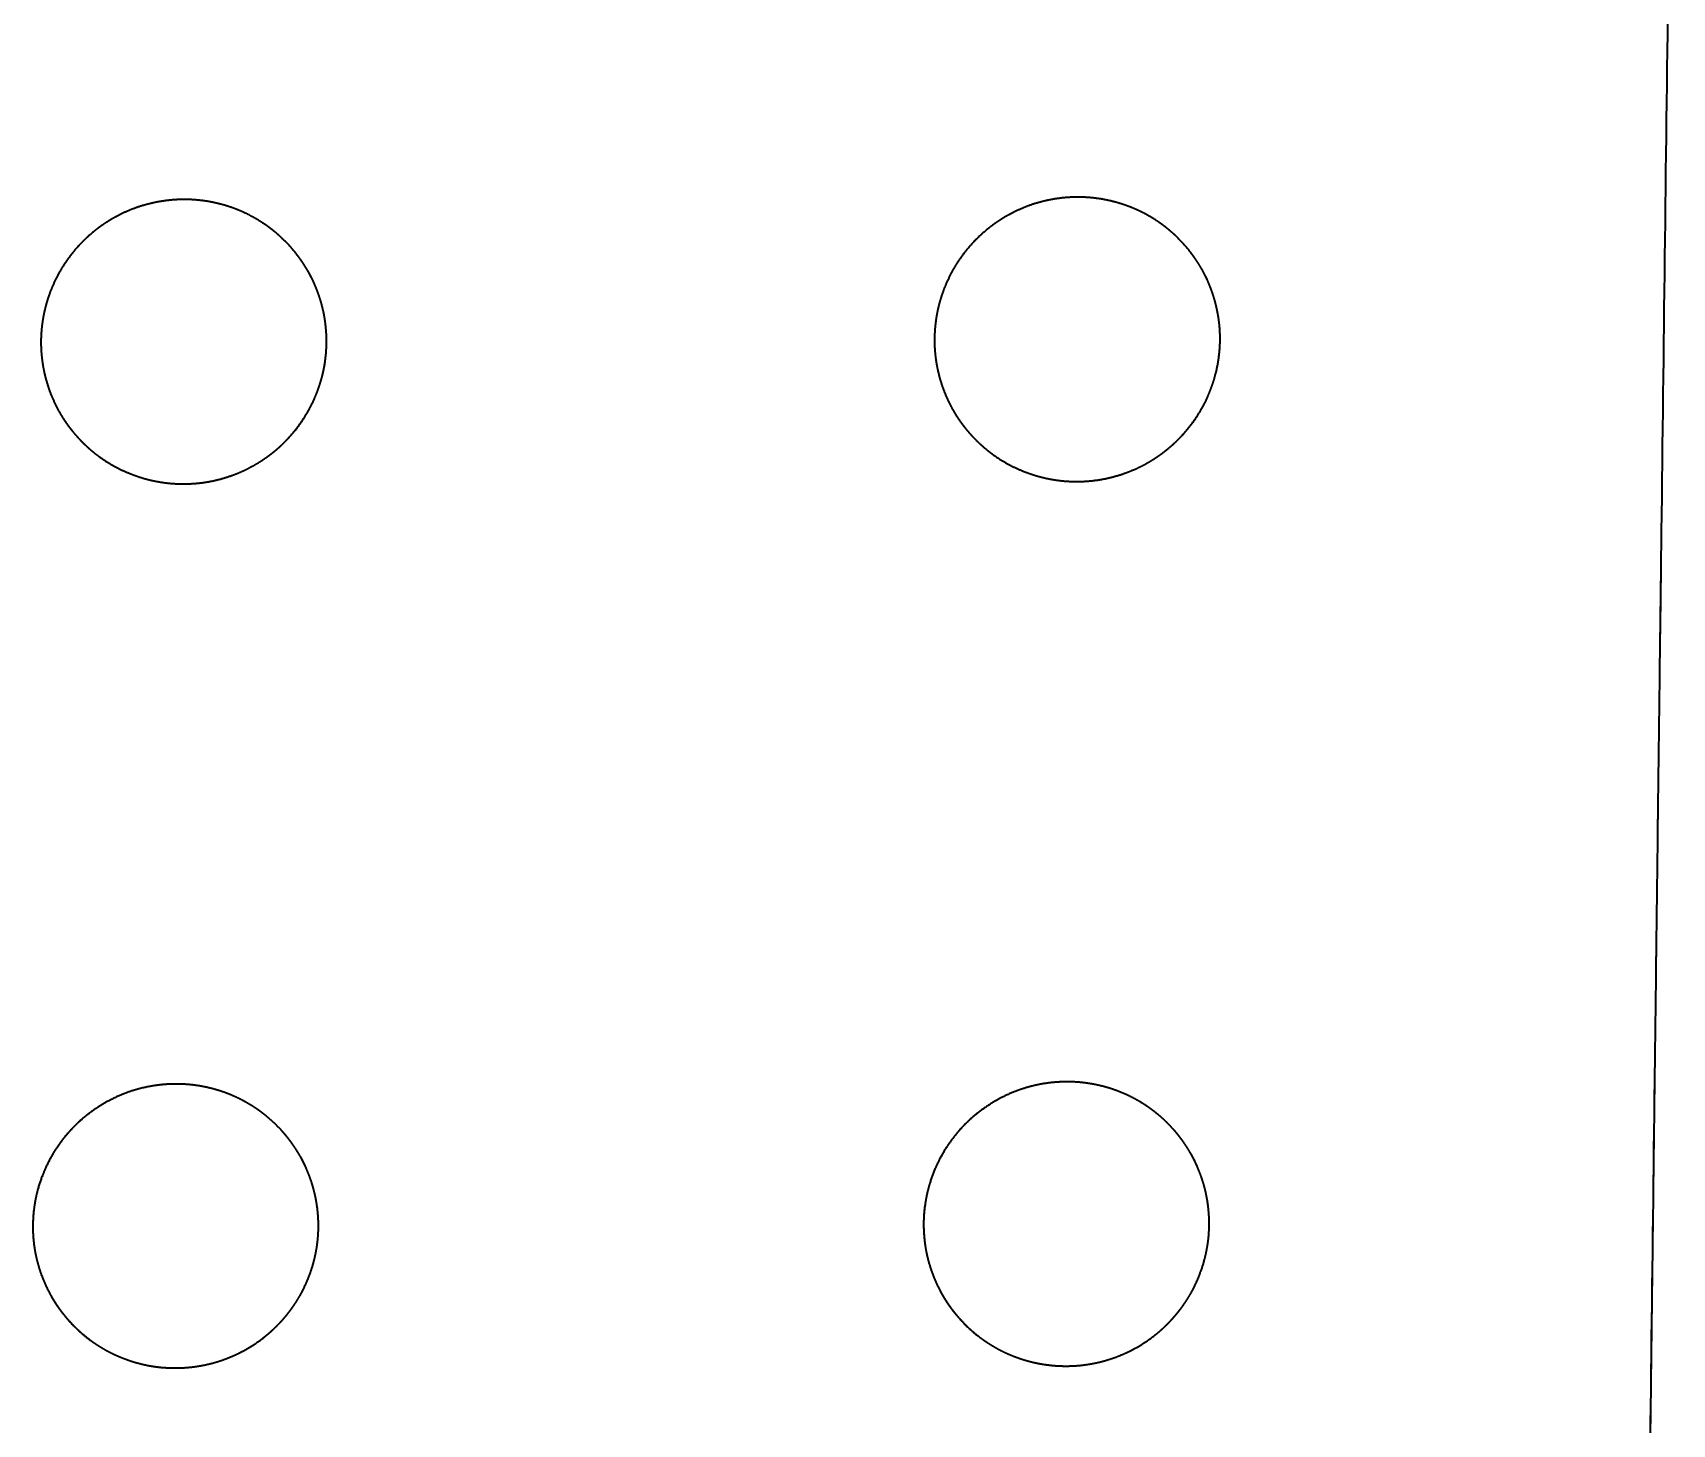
# Model space of a CAD drawing. Header units: millimetres. Extents: x 0 to 2650, y -1173 to 718.
# Drawn here: x 1032.6 to 1245, y -837.8 to -657.6 of the extents above; entities that cross this region are included whole.
import ezdxf

# ---------------------------------------------------------------- set-up
doc = ezdxf.new("R2010")
doc.units = ezdxf.units.MM
doc.layers.add('Blocks', color=7, linetype='Continuous')
doc.layers.add('Blocks$Inner', color=7, linetype='Continuous', lineweight=25, true_color=0x007f00)
doc.layers.add('Blocks$Outline', color=7, linetype='Continuous', lineweight=35, true_color=0xff3f3f)

# ---------------------------------------------------------------- blocks, each defined once
blk = doc.blocks.new('Balcony Lounge Bench Top')
at = {"layer": 'Blocks$Inner'}
blk.add_lwpolyline([(305.26, 519.36), (305.33, 519.36), (305.88, 519.35), (306.99, 519.34), (311.44, 519.29), (346.99, 518.85), (418.1, 517.98), (426.98, 517.87), (435.87, 517.76), (453.65, 517.54), (489.2, 517.11), (560.31, 516.23), (702.52, 514.49), (773.63, 513.62), (809.18, 513.18), (811.4, 513.15), (811.96, 513.15), (812.09, 513.15)], dxfattribs=at)
for points, weights, knots in [([(393.15, 460.79), (392.54, 460.79), (391.93, 460.76), (391.31, 460.7), (391.01, 460.66), (390.71, 460.63), (390.41, 460.58), (390.11, 460.54), (389.81, 460.48), (389.52, 460.42), (388.93, 460.3), (388.34, 460.16), (387.77, 459.98), (387.2, 459.8), (386.63, 459.6), (386.08, 459.37), (385.8, 459.25), (385.52, 459.13), (385.25, 459), (384.98, 458.87), (384.71, 458.73), (384.44, 458.58), (383.37, 458.01), (382.38, 457.33), (381.46, 456.57), (380.99, 456.18), (380.55, 455.78), (380.12, 455.34), (379.91, 455.13), (379.7, 454.91), (379.5, 454.68), (379.3, 454.45), (379.1, 454.22), (378.91, 453.99), (378.15, 453.05), (377.49, 452.05), (376.93, 450.98), (376.65, 450.45), (376.39, 449.89), (376.16, 449.33), (375.94, 448.77), (375.74, 448.2), (375.57, 447.62), (375.23, 446.47), (375, 445.28), (374.89, 444.07)], [1.00000001361, 1.00000001361, 1.00000001361, 1.00000001362, 1.00000001362, 1.00000001362, 1.00000001362, 1.00000001362, 1.00000001362, 1.00000001363, 1.00000001363, 1.00000001364, 1.00000001364, 1.00000001365, 1.00000001366, 1.00000001367, 1.00000001367, 1.00000001367, 1.00000001368, 1.00000001368, 1.00000001369, 1.00000001369, 1.00000001372, 1.00000001374, 1.00000001377, 1.00000001378, 1.00000001379, 1.00000001381, 1.00000001382, 1.00000001382, 1.00000001383, 1.00000001384, 1.00000001385, 1.00000001386, 1.00000001389, 1.00000001392, 1.00000001396, 1.00000001398, 1.000000014, 1.00000001402, 1.00000001404, 1.00000001405, 1.00000001407, 1.00000000938, 1.00000000469, 1], [344.58156, 344.58156, 344.58156, 344.58156, 347.280322, 347.280322, 347.280322, 348.615317, 348.615317, 348.615317, 349.943715, 349.943715, 349.943715, 352.585889, 352.585889, 352.585889, 355.228831, 355.228831, 355.228831, 356.5582, 356.5582, 356.5582, 357.893261, 357.893261, 357.893261, 363.189946, 363.189946, 363.189946, 365.845277, 365.845277, 365.845277, 367.180192, 367.180192, 367.180192, 368.507169, 368.507169, 368.507169, 373.801589, 373.801589, 373.801589, 376.469038, 376.469038, 376.469038, 379.117626, 379.117626, 379.117626, 384.425522, 384.425522, 384.425522, 384.425522]), ([(507.7, 459.38), (507.1, 459.38), (506.5, 459.35), (505.9, 459.29), (505.6, 459.26), (505.29, 459.23), (504.99, 459.18), (504.69, 459.14), (504.4, 459.08), (504.1, 459.02), (503.51, 458.91), (502.93, 458.76), (502.35, 458.58), (501.78, 458.41), (501.22, 458.2), (500.66, 457.97), (500.38, 457.86), (500.11, 457.73), (499.83, 457.6), (499.56, 457.47), (499.29, 457.34), (499.02, 457.19), (497.96, 456.62), (496.96, 455.95), (496.03, 455.18), (495.57, 454.8), (495.13, 454.39), (494.7, 453.96), (494.49, 453.74), (494.28, 453.52), (494.07, 453.3), (493.87, 453.07), (493.68, 452.84), (493.49, 452.61), (492.73, 451.67), (492.07, 450.67), (491.5, 449.6), (491.22, 449.07), (490.96, 448.51), (490.73, 447.95), (490.5, 447.39), (490.3, 446.82), (490.13, 446.25), (489.79, 445.09), (489.56, 443.91), (489.44, 442.69)], [1.00000000032, 1.00000000032, 1.00000000032, 1.00000000032, 1.00000000032, 1.00000000032, 1.00000000032, 1.00000000032, 1.00000000032, 1.00000000032, 1.00000000032, 1.00000000032, 1.00000000032, 1.00000000032, 1.00000000032, 1.00000000032, 1.00000000032, 1.00000000032, 1.00000000032, 1.00000000032, 1.00000000032, 1.00000000032, 1.00000000032, 1.00000000032, 1.00000000032, 1.00000000032, 1.00000000032, 1.00000000032, 1.00000000032, 1.00000000032, 1.00000000032, 1.00000000032, 1.00000000032, 1.00000000032, 1.00000000033, 1.00000000033, 1.00000000033, 1.00000000033, 1.00000000033, 1.00000000033, 1.00000000033, 1.00000000033, 1.00000000033, 1.00000000022, 1.00000000011, 1], [317.699916, 317.699916, 317.699916, 317.699916, 320.347936, 320.347936, 320.347936, 321.682808, 321.682808, 321.682808, 323.011053, 323.011053, 323.011053, 325.652963, 325.652963, 325.652963, 328.295682, 328.295682, 328.295682, 329.624952, 329.624952, 329.624952, 330.959885, 330.959885, 330.959885, 336.256029, 336.256029, 336.256029, 338.911111, 338.911111, 338.911111, 340.245881, 340.245881, 340.245881, 341.572707, 341.572707, 341.572707, 346.866519, 346.866519, 346.866519, 349.533639, 349.533639, 349.533639, 352.181872, 352.181872, 352.181872, 357.488995, 357.488995, 357.488995, 357.488995]), ([(393.49, 345.04), (392.89, 345.04), (392.29, 345.01), (391.68, 344.95), (391.38, 344.92), (391.08, 344.89), (390.78, 344.84), (390.48, 344.8), (390.18, 344.75), (389.89, 344.69), (389.29, 344.57), (388.71, 344.42), (388.14, 344.25), (387.56, 344.07), (387, 343.87), (386.44, 343.64), (386.16, 343.52), (385.89, 343.4), (385.61, 343.27), (385.34, 343.14), (385.07, 343), (384.8, 342.86), (383.73, 342.28), (382.74, 341.61), (381.81, 340.85), (381.35, 340.47), (380.9, 340.06), (380.47, 339.63), (380.26, 339.41), (380.05, 339.19), (379.85, 338.97), (379.64, 338.74), (379.45, 338.51), (379.26, 338.28), (378.5, 337.34), (377.83, 336.34), (377.27, 335.27), (376.98, 334.74), (376.72, 334.19), (376.49, 333.62), (376.26, 333.06), (376.06, 332.49), (375.89, 331.92), (375.55, 330.77), (375.31, 329.58), (375.2, 328.37)], [1.00000001761, 1.00000001761, 1.00000001761, 1.00000001761, 1.00000001762, 1.00000001762, 1.00000001762, 1.00000001762, 1.00000001762, 1.00000001762, 1.00000001763, 1.00000001763, 1.00000001764, 1.00000001765, 1.00000001765, 1.00000001766, 1.00000001767, 1.00000001767, 1.00000001768, 1.00000001768, 1.00000001769, 1.00000001769, 1.00000001771, 1.00000001773, 1.00000001776, 1.00000001777, 1.00000001779, 1.0000000178, 1.00000001781, 1.00000001782, 1.00000001783, 1.00000001783, 1.00000001784, 1.00000001785, 1.00000001788, 1.00000001792, 1.00000001795, 1.00000001797, 1.00000001799, 1.00000001801, 1.00000001802, 1.00000001804, 1.00000001806, 1.00000001204, 1.00000000602, 1], [331.379611, 331.379611, 331.379611, 331.379611, 334.027958, 334.027958, 334.027958, 335.362959, 335.362959, 335.362959, 336.691316, 336.691316, 336.691316, 339.333424, 339.333424, 339.333424, 341.976295, 341.976295, 341.976295, 343.305619, 343.305619, 343.305619, 344.640595, 344.640595, 344.640595, 349.93673, 349.93673, 349.93673, 352.591683, 352.591683, 352.591683, 353.926383, 353.926383, 353.926383, 355.253125, 355.253125, 355.253125, 360.546395, 360.546395, 360.546395, 363.213179, 363.213179, 363.213179, 365.861063, 365.861063, 365.861063, 371.167439, 371.167439, 371.167439, 371.167439]), ([(508, 343.99), (507.41, 343.99), (506.82, 343.96), (506.23, 343.9), (505.93, 343.87), (505.62, 343.84), (505.32, 343.79), (505.03, 343.75), (504.73, 343.7), (504.43, 343.64), (503.84, 343.52), (503.26, 343.37), (502.69, 343.2), (502.11, 343.03), (501.55, 342.82), (500.99, 342.59), (500.71, 342.48), (500.44, 342.36), (500.17, 342.23), (499.89, 342.1), (499.62, 341.96), (499.35, 341.82), (498.29, 341.24), (497.29, 340.57), (496.36, 339.81), (495.9, 339.43), (495.45, 339.02), (495.03, 338.59), (494.81, 338.38), (494.6, 338.16), (494.4, 337.93), (494.2, 337.71), (494, 337.48), (493.81, 337.24), (493.05, 336.31), (492.38, 335.31), (491.82, 334.24), (491.53, 333.71), (491.27, 333.15), (491.04, 332.59), (490.81, 332.03), (490.61, 331.47), (490.44, 330.89), (490.09, 329.74), (489.86, 328.55), (489.74, 327.34)], [1.00000000034, 1.00000000034, 1.00000000034, 1.00000000034, 1.00000000034, 1.00000000034, 1.00000000034, 1.00000000034, 1.00000000034, 1.00000000034, 1.00000000034, 1.00000000034, 1.00000000034, 1.00000000035, 1.00000000035, 1.00000000035, 1.00000000035, 1.00000000035, 1.00000000035, 1.00000000035, 1.00000000035, 1.00000000035, 1.00000000035, 1.00000000035, 1.00000000035, 1.00000000035, 1.00000000035, 1.00000000035, 1.00000000035, 1.00000000035, 1.00000000035, 1.00000000035, 1.00000000035, 1.00000000035, 1.00000000035, 1.00000000035, 1.00000000035, 1.00000000035, 1.00000000035, 1.00000000035, 1.00000000035, 1.00000000035, 1.00000000035, 1.00000000024, 1.00000000012, 1], [218.181995, 218.181995, 218.181995, 218.181995, 220.783931, 220.783931, 220.783931, 222.118521, 222.118521, 222.118521, 223.446418, 223.446418, 223.446418, 226.087731, 226.087731, 226.087731, 228.729942, 228.729942, 228.729942, 230.058976, 230.058976, 230.058976, 231.393584, 231.393584, 231.393584, 236.688243, 236.688243, 236.688243, 239.342547, 239.342547, 239.342547, 240.676855, 240.676855, 240.676855, 242.003188, 242.003188, 242.003188, 247.294825, 247.294825, 247.294825, 249.960721, 249.960721, 249.960721, 252.607635, 252.607635, 252.607635, 257.911907, 257.911907, 257.911907, 257.911907])]:
    blk.add_rational_spline(points, weights, degree=3, knots=knots, dxfattribs=at)
for points, knots in [([(411.56, 440.48), (411.61, 441.09), (411.64, 441.7), (411.64, 442.31), (411.63, 442.91), (411.6, 443.52), (411.54, 444.13), (411.41, 445.33), (411.17, 446.52), (410.81, 447.68), (410.64, 448.26), (410.43, 448.84), (410.19, 449.4), (409.96, 449.96), (409.7, 450.51), (409.41, 451.04), (409.12, 451.57), (408.81, 452.09), (408.47, 452.59), (408.13, 453.1), (407.77, 453.59), (407.38, 454.05), (406.61, 454.99), (405.75, 455.85), (404.81, 456.61), (404.35, 457), (403.86, 457.36), (403.36, 457.69), (402.85, 458.03), (402.33, 458.34), (401.79, 458.63), (400.73, 459.2), (399.62, 459.65), (398.46, 460), (398.17, 460.09), (397.88, 460.17), (397.59, 460.24), (397.3, 460.32), (397, 460.38), (396.7, 460.44), (396.11, 460.56), (395.51, 460.65), (394.91, 460.7), (394.33, 460.76), (393.74, 460.79), (393.15, 460.79)], [313.646592, 313.646592, 313.646592, 313.646592, 315.478192, 315.478192, 315.478192, 317.306187, 317.306187, 317.306187, 320.943084, 320.943084, 320.943084, 322.775186, 322.775186, 322.775186, 324.593357, 324.593357, 324.593357, 326.407428, 326.407428, 326.407428, 328.234798, 328.234798, 328.234798, 331.877086, 331.877086, 331.877086, 333.695553, 333.695553, 333.695553, 335.525811, 335.525811, 335.525811, 339.157997, 339.157997, 339.157997, 340.068827, 340.068827, 340.068827, 340.984839, 340.984839, 340.984839, 342.805304, 342.805304, 342.805304, 344.58156, 344.58156, 344.58156, 344.58156]), ([(526.09, 439.05), (526.15, 439.66), (526.17, 440.26), (526.17, 440.87), (526.17, 441.48), (526.14, 442.09), (526.08, 442.7), (525.95, 443.9), (525.72, 445.09), (525.36, 446.25), (525.18, 446.83), (524.98, 447.41), (524.74, 447.97), (524.51, 448.53), (524.25, 449.08), (523.96, 449.61), (523.68, 450.15), (523.37, 450.66), (523.03, 451.17), (522.69, 451.67), (522.33, 452.16), (521.94, 452.63), (521.17, 453.57), (520.32, 454.42), (519.38, 455.19), (518.92, 455.58), (518.43, 455.94), (517.93, 456.27), (517.68, 456.44), (517.42, 456.61), (517.16, 456.76), (516.9, 456.92), (516.63, 457.07), (516.37, 457.21), (515.3, 457.78), (514.19, 458.24), (513.04, 458.59), (512.75, 458.68), (512.46, 458.76), (512.17, 458.83), (511.88, 458.91), (511.58, 458.97), (511.28, 459.03), (510.69, 459.15), (510.1, 459.24), (509.5, 459.3), (508.9, 459.35), (508.3, 459.38), (507.7, 459.38)], [286.73585, 286.73585, 286.73585, 286.73585, 288.567395, 288.567395, 288.567395, 290.395267, 290.395267, 290.395267, 294.031577, 294.031577, 294.031577, 295.863262, 295.863262, 295.863262, 297.680973, 297.680973, 297.680973, 299.494565, 299.494565, 299.494565, 301.321463, 301.321463, 301.321463, 304.962828, 304.962828, 304.962828, 306.780952, 306.780952, 306.780952, 307.696985, 307.696985, 307.696985, 308.610324, 308.610324, 308.610324, 312.242068, 312.242068, 312.242068, 313.152853, 313.152853, 313.152853, 314.068815, 314.068815, 314.068815, 315.889156, 315.889156, 315.889156, 317.699916, 317.699916, 317.699916, 317.699916]), ([(374.81, 442.46), (374.8, 441.27), (374.91, 440.09), (375.24, 438.35), (375.38, 437.77), (375.7, 436.64), (375.89, 436.08), (376.54, 434.45), (377.07, 433.4), (378.02, 431.9), (378.36, 431.41), (379.09, 430.48), (379.47, 430.04), (380.27, 429.19), (380.69, 428.78), (381.58, 428), (382.04, 427.63), (383.48, 426.59), (384.49, 426), (386.08, 425.26), (386.63, 425.04), (387.74, 424.64), (388.31, 424.47), (390.02, 424.05), (391.17, 423.88), (392.67, 423.8), (392.99, 423.79), (393.32, 423.79)], [243.62588, 243.62588, 243.62588, 243.62588, 248.78491, 248.78491, 251.364425, 251.364425, 253.94394, 253.94394, 259.10297, 259.10297, 261.682485, 261.682485, 264.262, 264.262, 266.841515, 266.841515, 269.42103, 269.42103, 274.58006, 274.58006, 277.159575, 277.159575, 279.73909, 279.73909, 284.89812, 284.89812, 286.319993, 286.319993, 286.319993, 286.319993]), ([(401.62, 425.78), (401.75, 425.85), (401.87, 425.91), (401.99, 425.98), (403.05, 426.55), (404.05, 427.22), (404.97, 427.99), (405.44, 428.37), (405.88, 428.78), (406.31, 429.21), (406.73, 429.64), (407.13, 430.08), (407.51, 430.55), (407.89, 431.01), (408.24, 431.5), (408.58, 432), (408.91, 432.5), (409.22, 433.03), (409.5, 433.57), (410.06, 434.63), (410.52, 435.75), (410.86, 436.91), (411.04, 437.49), (411.18, 438.08), (411.3, 438.67), (411.41, 439.27), (411.5, 439.87), (411.56, 440.48)], [295.023271, 295.023271, 295.023271, 295.023271, 295.429829, 295.429829, 295.429829, 299.068153, 299.068153, 299.068153, 300.893723, 300.893723, 300.893723, 302.706001, 302.706001, 302.706001, 304.522434, 304.522434, 304.522434, 306.353014, 306.353014, 306.353014, 309.987767, 309.987767, 309.987767, 311.815184, 311.815184, 311.815184, 313.646592, 313.646592, 313.646592, 313.646592]), ([(489.36, 441.04), (489.36, 439.86), (489.47, 438.68), (489.79, 436.94), (489.93, 436.36), (490.26, 435.23), (490.45, 434.67), (491.09, 433.04), (491.62, 431.99), (492.58, 430.49), (492.92, 430.01), (493.64, 429.08), (494.02, 428.63), (494.82, 427.78), (495.24, 427.37), (496.12, 426.6), (496.59, 426.23), (498.02, 425.19), (499.03, 424.6), (500.62, 423.86), (501.17, 423.63), (502.28, 423.24), (502.85, 423.07), (504.55, 422.65), (505.7, 422.47), (507.2, 422.39), (507.53, 422.38), (507.86, 422.38)], [230.187222, 230.187222, 230.187222, 230.187222, 233.721338, 233.721338, 235.488396, 235.488396, 237.255454, 237.255454, 240.789569, 240.789569, 242.556627, 242.556627, 244.323685, 244.323685, 246.090743, 246.090743, 247.857801, 247.857801, 251.391917, 251.391917, 253.158975, 253.158975, 254.926032, 254.926032, 258.460148, 258.460148, 259.444523, 259.444523, 259.444523, 259.444523]), ([(516.15, 424.38), (516.27, 424.44), (516.39, 424.5), (516.5, 424.56), (517.56, 425.13), (518.55, 425.8), (519.48, 426.56), (519.94, 426.95), (520.39, 427.35), (520.82, 427.78), (521.24, 428.21), (521.64, 428.65), (522.02, 429.12), (522.4, 429.58), (522.75, 430.07), (523.09, 430.57), (523.42, 431.07), (523.73, 431.6), (524.02, 432.13), (524.58, 433.2), (525.04, 434.31), (525.39, 435.47), (525.56, 436.05), (525.71, 436.64), (525.83, 437.24), (525.94, 437.84), (526.03, 438.44), (526.09, 439.05)], [268.136242, 268.136242, 268.136242, 268.136242, 268.515324, 268.515324, 268.515324, 272.15463, 272.15463, 272.15463, 273.980679, 273.980679, 273.980679, 275.793447, 275.793447, 275.793447, 277.61036, 277.61036, 277.61036, 279.44138, 279.44138, 279.44138, 283.076774, 283.076774, 283.076774, 284.904362, 284.904362, 284.904362, 286.73585, 286.73585, 286.73585, 286.73585]), ([(393.34, 423.79), (393.64, 423.79), (393.95, 423.8), (394.25, 423.81), (394.55, 423.83), (394.85, 423.85), (395.15, 423.88), (396.35, 424), (397.52, 424.24), (398.67, 424.59), (398.95, 424.68), (399.24, 424.77), (399.52, 424.87), (399.81, 424.98), (400.09, 425.09), (400.37, 425.2), (400.79, 425.38), (401.2, 425.57), (401.62, 425.78)], [286.355572, 286.355572, 286.355572, 286.355572, 287.271394, 287.271394, 287.271394, 288.182049, 288.182049, 288.182049, 291.812087, 291.812087, 291.812087, 292.724749, 292.724749, 292.724749, 293.640239, 293.640239, 293.640239, 295.023271, 295.023271, 295.023271, 295.023271]), ([(507.86, 422.38), (508.16, 422.38), (508.46, 422.39), (508.76, 422.41), (509.06, 422.42), (509.36, 422.44), (509.66, 422.47), (510.85, 422.59), (512.02, 422.82), (513.17, 423.17), (513.46, 423.26), (513.74, 423.36), (514.03, 423.46), (514.31, 423.56), (514.59, 423.67), (514.87, 423.79), (515.3, 423.96), (515.72, 424.16), (516.15, 424.38)], [259.444523, 259.444523, 259.444523, 259.444523, 260.355592, 260.355592, 260.355592, 261.266325, 261.266325, 261.266325, 264.89692, 264.89692, 264.89692, 265.809784, 265.809784, 265.809784, 266.725444, 266.725444, 266.725444, 268.136242, 268.136242, 268.136242, 268.136242]), ([(411.86, 324.7), (411.92, 325.3), (411.94, 325.91), (411.94, 326.52), (411.94, 327.13), (411.91, 327.74), (411.85, 328.35), (411.73, 329.55), (411.49, 330.74), (411.14, 331.9), (410.96, 332.48), (410.75, 333.06), (410.52, 333.62), (410.29, 334.18), (410.03, 334.73), (409.74, 335.26), (409.46, 335.79), (409.15, 336.31), (408.81, 336.81), (408.47, 337.32), (408.11, 337.81), (407.73, 338.28), (406.96, 339.22), (406.1, 340.07), (405.17, 340.84), (404.7, 341.23), (404.22, 341.59), (403.71, 341.92), (403.46, 342.09), (403.2, 342.26), (402.94, 342.41), (402.68, 342.57), (402.42, 342.72), (402.15, 342.86), (401.09, 343.43), (399.98, 343.89), (398.83, 344.24), (398.54, 344.33), (398.25, 344.41), (397.96, 344.49), (397.66, 344.56), (397.36, 344.63), (397.07, 344.69), (396.48, 344.81), (395.88, 344.89), (395.28, 344.95), (394.69, 345.01), (394.09, 345.04), (393.49, 345.04)], [300.421777, 300.421777, 300.421777, 300.421777, 302.252574, 302.252574, 302.252574, 304.079715, 304.079715, 304.079715, 307.714894, 307.714894, 307.714894, 309.54612, 309.54612, 309.54612, 311.363417, 311.363417, 311.363417, 313.176684, 313.176684, 313.176684, 315.003321, 315.003321, 315.003321, 318.644129, 318.644129, 318.644129, 320.462041, 320.462041, 320.462041, 321.377967, 321.377967, 321.377967, 322.291171, 322.291171, 322.291171, 325.922444, 325.922444, 325.922444, 326.833124, 326.833124, 326.833124, 327.748971, 327.748971, 327.748971, 329.569059, 329.569059, 329.569059, 331.379611, 331.379611, 331.379611, 331.379611]), ([(526.34, 323.62), (526.39, 324.23), (526.42, 324.84), (526.42, 325.45), (526.42, 326.06), (526.39, 326.66), (526.33, 327.27), (526.21, 328.48), (525.98, 329.66), (525.63, 330.83), (525.45, 331.41), (525.25, 331.99), (525.01, 332.55), (524.78, 333.11), (524.53, 333.66), (524.24, 334.19), (523.96, 334.73), (523.65, 335.24), (523.31, 335.75), (522.98, 336.25), (522.62, 336.74), (522.23, 337.21), (521.46, 338.15), (520.61, 339.01), (519.68, 339.78), (519.22, 340.16), (518.73, 340.52), (518.23, 340.86), (517.98, 341.03), (517.72, 341.19), (517.46, 341.35), (517.2, 341.51), (516.94, 341.66), (516.68, 341.8), (515.61, 342.37), (514.51, 342.83), (513.36, 343.19), (513.07, 343.27), (512.78, 343.35), (512.49, 343.43), (512.2, 343.5), (511.9, 343.57), (511.6, 343.63), (511.01, 343.75), (510.42, 343.84), (509.82, 343.9), (509.22, 343.96), (508.61, 343.99), (508, 343.99)], [187.186181, 187.186181, 187.186181, 187.186181, 189.017937, 189.017937, 189.017937, 190.845978, 190.845978, 190.845978, 194.482496, 194.482496, 194.482496, 196.314198, 196.314198, 196.314198, 198.131862, 198.131862, 198.131862, 199.945406, 199.945406, 199.945406, 201.772268, 201.772268, 201.772268, 205.41336, 205.41336, 205.41336, 207.231456, 207.231456, 207.231456, 208.147481, 208.147481, 208.147481, 209.060738, 209.060738, 209.060738, 212.692477, 212.692477, 212.692477, 213.603354, 213.603354, 213.603354, 214.519386, 214.519386, 214.519386, 216.339795, 216.339795, 216.339795, 218.181995, 218.181995, 218.181995, 218.181995]), ([(375.11, 326.67), (375.11, 325.48), (375.22, 324.31), (375.55, 322.57), (375.69, 321.99), (376.01, 320.86), (376.2, 320.3), (376.85, 318.67), (377.38, 317.63), (378.33, 316.13), (378.67, 315.64), (379.39, 314.72), (379.78, 314.27), (380.58, 313.42), (381, 313.02), (381.88, 312.24), (382.35, 311.87), (383.78, 310.84), (384.79, 310.25), (386.38, 309.51), (386.92, 309.29), (388.04, 308.9), (388.6, 308.73), (390.31, 308.3), (391.46, 308.13), (392.95, 308.05), (393.28, 308.04), (393.6, 308.04)], [230.503191, 230.503191, 230.503191, 230.503191, 235.653635, 235.653635, 238.228858, 238.228858, 240.80408, 240.80408, 245.954524, 245.954524, 248.529746, 248.529746, 251.104968, 251.104968, 253.680191, 253.680191, 256.255413, 256.255413, 261.405857, 261.405857, 263.981079, 263.981079, 266.556301, 266.556301, 271.706746, 271.706746, 273.128013, 273.128013, 273.128013, 273.128013]), ([(489.65, 325.61), (489.65, 324.42), (489.76, 323.25), (490.09, 321.51), (490.22, 320.93), (490.55, 319.8), (490.74, 319.25), (491.39, 317.62), (491.92, 316.57), (492.87, 315.07), (493.21, 314.59), (493.93, 313.66), (494.31, 313.22), (495.11, 312.37), (495.53, 311.96), (496.41, 311.19), (496.87, 310.82), (498.3, 309.79), (499.31, 309.2), (500.9, 308.46), (501.44, 308.24), (502.55, 307.84), (503.12, 307.67), (504.82, 307.25), (505.97, 307.08), (507.46, 307), (507.78, 306.99), (508.11, 306.99)], [130.688905, 130.688905, 130.688905, 130.688905, 134.217607, 134.217607, 135.981958, 135.981958, 137.746309, 137.746309, 141.27501, 141.27501, 143.039361, 143.039361, 144.803712, 144.803712, 146.568063, 146.568063, 148.332414, 148.332414, 151.861116, 151.861116, 153.625467, 153.625467, 155.389817, 155.389817, 158.918519, 158.918519, 159.898358, 159.898358, 159.898358, 159.898358]), ([(393.6, 308.04), (393.9, 308.04), (394.2, 308.05), (394.49, 308.06), (394.79, 308.08), (395.09, 308.1), (395.39, 308.13), (396.59, 308.25), (397.76, 308.48), (398.91, 308.83), (399.2, 308.92), (399.49, 309.01), (399.77, 309.11), (400.05, 309.22), (400.34, 309.32), (400.62, 309.44), (401.17, 309.67), (401.71, 309.93), (402.24, 310.21), (403.3, 310.78), (404.3, 311.45), (405.23, 312.22), (405.7, 312.6), (406.14, 313.01), (406.57, 313.43), (406.99, 313.86), (407.4, 314.31), (407.78, 314.77), (408.16, 315.24), (408.51, 315.72), (408.85, 316.22), (409.18, 316.73), (409.5, 317.25), (409.78, 317.79), (410.35, 318.85), (410.8, 319.97), (411.15, 321.12), (411.33, 321.7), (411.48, 322.29), (411.59, 322.89), (411.71, 323.49), (411.8, 324.09), (411.86, 324.7)], [273.128013, 273.128013, 273.128013, 273.128013, 274.025226, 274.025226, 274.025226, 274.935736, 274.935736, 274.935736, 278.565337, 278.565337, 278.565337, 279.477911, 279.477911, 279.477911, 280.393282, 280.393282, 280.393282, 282.20999, 282.20999, 282.20999, 285.847769, 285.847769, 285.847769, 287.672993, 287.672993, 287.672993, 289.48487, 289.48487, 289.48487, 291.300838, 291.300838, 291.300838, 293.130899, 293.130899, 293.130899, 296.764426, 296.764426, 296.764426, 298.591128, 298.591128, 298.591128, 300.421777, 300.421777, 300.421777, 300.421777]), ([(508.11, 306.99), (508.4, 306.99), (508.69, 307), (508.97, 307.01), (509.27, 307.02), (509.57, 307.04), (509.87, 307.07), (511.07, 307.19), (512.24, 307.42), (513.38, 307.77), (513.67, 307.86), (513.96, 307.95), (514.24, 308.05), (514.52, 308.15), (514.81, 308.26), (515.09, 308.38), (515.64, 308.61), (516.18, 308.86), (516.71, 309.15), (517.77, 309.71), (518.76, 310.38), (519.69, 311.14), (520.16, 311.53), (520.61, 311.93), (521.03, 312.36), (521.46, 312.78), (521.86, 313.23), (522.24, 313.69), (522.62, 314.16), (522.98, 314.64), (523.31, 315.14), (523.65, 315.65), (523.96, 316.17), (524.25, 316.71), (524.81, 317.77), (525.27, 318.89), (525.63, 320.04), (525.8, 320.63), (525.95, 321.22), (526.07, 321.81), (526.19, 322.41), (526.28, 323.01), (526.34, 323.62)], [159.898358, 159.898358, 159.898358, 159.898358, 160.772978, 160.772978, 160.772978, 161.683819, 161.683819, 161.683819, 165.315132, 165.315132, 165.315132, 166.228242, 166.228242, 166.228242, 167.144085, 167.144085, 167.144085, 168.961796, 168.961796, 168.961796, 172.602033, 172.602033, 172.602033, 174.428489, 174.428489, 174.428489, 176.241677, 176.241677, 176.241677, 178.059018, 178.059018, 178.059018, 179.890443, 179.890443, 179.890443, 183.526539, 183.526539, 183.526539, 185.354434, 185.354434, 185.354434, 187.186181, 187.186181, 187.186181, 187.186181])]:
    blk.add_open_spline(points, degree=3, knots=knots, dxfattribs=at)
for points in [[(374.89, 444.07), (374.84, 443.53), (374.81, 442.99), (374.81, 442.46)], [(489.44, 442.69), (489.39, 442.14), (489.37, 441.59), (489.36, 441.04)], [(393.32, 423.79), (393.33, 423.79), (393.33, 423.79), (393.34, 423.79)], [(375.2, 328.37), (375.14, 327.8), (375.12, 327.23), (375.11, 326.67)]]:
    blk.add_open_spline(points, degree=3, dxfattribs=at)
blk.add_rational_spline([(489.74, 327.34), (489.68, 326.76), (489.65, 326.18), (489.65, 325.61)], [1, 0.999999999997, 0.999999999997, 1], degree=3, dxfattribs=at)
at = {"layer": 'Blocks$Outline'}
blk.add_open_spline([(802.43, 513.26), (792.83, 513.38), (783.23, 513.5), (773.63, 513.62), (749.93, 513.91), (726.22, 514.2), (702.52, 514.49), (655.12, 515.07), (607.71, 515.65), (560.31, 516.23), (536.61, 516.52), (512.9, 516.81), (489.2, 517.11), (477.35, 517.25), (465.5, 517.4), (453.65, 517.54), (447.72, 517.61), (441.8, 517.69), (435.87, 517.76), (432.91, 517.8), (429.95, 517.83), (426.98, 517.87), (424.02, 517.91), (421.06, 517.94), (418.1, 517.98), (394.39, 518.27), (370.69, 518.56), (346.99, 518.85), (335.68, 518.99), (324.36, 519.13), (313.05, 519.27)], degree=3, knots=[-1170.360637, -1170.360637, -1170.360637, -1170.360637, -1169.550642, -1169.550642, -1169.550642, -1168.550642, -1168.550642, -1168.550642, -1167.550642, -1167.550642, -1167.550642, -1166.550642, -1166.550642, -1166.550642, -1165.550642, -1165.550642, -1165.550642, -1164.550642, -1164.550642, -1164.550642, -1163.550642, -1163.550642, -1163.550642, -1162.550642, -1162.550642, -1162.550642, -1161.550642, -1161.550642, -1161.550642, -1160.595962, -1160.595962, -1160.595962, -1160.595962], dxfattribs=at)
for points, weights, knots in [([(374.89, 444.07), (375, 445.28), (375.23, 446.47), (375.57, 447.62), (375.74, 448.2), (375.94, 448.77), (376.16, 449.33), (376.39, 449.89), (376.65, 450.45), (376.93, 450.98), (377.49, 452.05), (378.15, 453.05), (378.91, 453.99), (379.1, 454.22), (379.3, 454.45), (379.5, 454.68), (379.7, 454.91), (379.91, 455.13), (380.12, 455.34), (380.55, 455.78), (380.99, 456.18), (381.46, 456.57), (382.38, 457.33), (383.37, 458.01), (384.44, 458.58), (384.71, 458.73), (384.98, 458.87), (385.25, 459), (385.52, 459.13), (385.8, 459.25), (386.08, 459.37), (386.63, 459.6), (387.2, 459.8), (387.77, 459.98), (388.34, 460.16), (388.93, 460.3), (389.52, 460.42), (389.81, 460.48), (390.11, 460.54), (390.41, 460.58), (390.71, 460.63), (391.01, 460.66), (391.31, 460.7), (391.93, 460.76), (392.54, 460.79), (393.15, 460.79), (393.74, 460.79), (394.33, 460.76), (394.91, 460.7), (395.51, 460.65), (396.11, 460.56), (396.7, 460.44), (397, 460.38), (397.3, 460.32), (397.59, 460.24), (397.88, 460.17), (398.17, 460.09), (398.46, 460), (399.62, 459.65), (400.73, 459.2), (401.79, 458.63), (402.33, 458.34), (402.85, 458.03), (403.36, 457.69), (403.86, 457.36), (404.35, 457), (404.81, 456.61), (405.75, 455.85), (406.61, 454.99), (407.38, 454.05), (407.77, 453.59), (408.13, 453.1), (408.47, 452.59), (408.81, 452.09), (409.12, 451.57), (409.41, 451.04), (409.7, 450.51), (409.96, 449.96), (410.19, 449.4), (410.43, 448.84), (410.64, 448.26), (410.81, 447.68), (411.17, 446.52), (411.41, 445.33), (411.54, 444.13), (411.6, 443.52), (411.63, 442.91), (411.64, 442.31), (411.64, 441.7), (411.61, 441.09), (411.56, 440.48), (411.5, 439.87), (411.41, 439.27), (411.3, 438.67), (411.18, 438.08), (411.04, 437.49), (410.86, 436.91), (410.52, 435.75), (410.06, 434.63), (409.5, 433.57), (409.22, 433.03), (408.91, 432.5), (408.58, 432), (408.24, 431.5), (407.89, 431.01), (407.51, 430.55), (407.13, 430.08), (406.73, 429.64), (406.31, 429.21), (405.88, 428.78), (405.44, 428.37), (404.97, 427.99), (404.05, 427.22), (403.05, 426.55), (401.99, 425.98), (401.87, 425.91), (401.75, 425.85), (401.62, 425.78), (401.2, 425.57), (400.79, 425.38), (400.37, 425.2), (400.09, 425.09), (399.81, 424.98), (399.52, 424.87), (399.24, 424.77), (398.95, 424.68), (398.67, 424.59), (397.52, 424.24), (396.35, 424), (395.15, 423.88), (394.85, 423.85), (394.55, 423.83), (394.25, 423.81), (393.95, 423.8), (393.64, 423.79), (393.34, 423.79), (393.33, 423.79), (393.33, 423.79), (393.32, 423.79), (392.99, 423.79), (392.67, 423.8), (391.17, 423.88), (390.02, 424.05), (388.31, 424.47), (387.74, 424.64), (386.63, 425.04), (386.08, 425.26), (384.49, 426), (383.48, 426.59), (382.04, 427.63), (381.58, 428), (380.69, 428.78), (380.27, 429.19), (379.47, 430.04), (379.09, 430.48), (378.36, 431.41), (378.02, 431.9), (377.07, 433.4), (376.54, 434.45), (375.89, 436.08), (375.7, 436.64), (375.38, 437.77), (375.24, 438.35), (374.91, 440.09), (374.8, 441.27), (374.81, 442.46), (374.81, 442.99), (374.84, 443.53), (374.89, 444.07)], [0.999999986387, 0.999999991078, 0.999999995769, 1.00000000046, 1.00000000044, 1.00000000042, 1.0000000004, 1.00000000038, 1.00000000037, 1.00000000035, 1.00000000031, 1.00000000028, 1.00000000024, 1.00000000024, 1.00000000023, 1.00000000022, 1.00000000021, 1.0000000002, 1.0000000002, 1.00000000018, 1.00000000017, 1.00000000015, 1.00000000013, 1.0000000001, 1.00000000008, 1.00000000008, 1.00000000007, 1.00000000007, 1.00000000006, 1.00000000006, 1.00000000005, 1.00000000004, 1.00000000004, 1.00000000003, 1.00000000002, 1.00000000002, 1.00000000001, 1.00000000001, 1.00000000001, 1.00000000001, 1.00000000001, 1.00000000001, 1, 1, 1, 1, 1, 1, 1, 1, 1, 1, 1, 1, 1, 1, 1, 1, 1, 1, 1, 1, 1, 1, 1, 1, 1, 1, 1, 1, 1, 1, 1, 1, 1, 1, 1, 1, 1, 1, 1, 1, 1, 1, 1, 1, 1, 1, 1, 1, 1, 1, 1, 1, 1, 1, 1, 1, 1, 1, 1, 1, 1, 1, 1, 1, 1, 1, 1, 1, 1, 1, 1, 1, 1, 1, 1, 1, 1, 1, 1, 1, 1, 1, 1, 1, 1, 1, 1, 1, 1, 1, 1, 1, 1, 1, 1, 1, 1, 1, 1, 1, 1, 1, 1, 1, 1, 1, 1, 1, 1, 1, 1, 1, 1, 1, 1, 1, 1, 1, 1, 1, 1, 1, 1, 1, 1, 1, 1], [-384.425522, -384.425522, -384.425522, -384.425522, -379.117626, -379.117626, -379.117626, -376.469038, -376.469038, -376.469038, -373.801589, -373.801589, -373.801589, -368.507169, -368.507169, -368.507169, -367.180192, -367.180192, -367.180192, -365.845277, -365.845277, -365.845277, -363.189946, -363.189946, -363.189946, -357.893261, -357.893261, -357.893261, -356.5582, -356.5582, -356.5582, -355.228831, -355.228831, -355.228831, -352.585889, -352.585889, -352.585889, -349.943715, -349.943715, -349.943715, -348.615317, -348.615317, -348.615317, -347.280322, -347.280322, -347.280322, -344.58156, -344.58156, -344.58156, -342.805304, -342.805304, -342.805304, -340.984839, -340.984839, -340.984839, -340.068827, -340.068827, -340.068827, -339.157997, -339.157997, -339.157997, -335.525811, -335.525811, -335.525811, -333.695553, -333.695553, -333.695553, -331.877086, -331.877086, -331.877086, -328.234798, -328.234798, -328.234798, -326.407428, -326.407428, -326.407428, -324.593357, -324.593357, -324.593357, -322.775186, -322.775186, -322.775186, -320.943084, -320.943084, -320.943084, -317.306187, -317.306187, -317.306187, -315.478192, -315.478192, -315.478192, -313.646592, -313.646592, -313.646592, -311.815184, -311.815184, -311.815184, -309.987767, -309.987767, -309.987767, -306.353014, -306.353014, -306.353014, -304.522434, -304.522434, -304.522434, -302.706001, -302.706001, -302.706001, -300.893723, -300.893723, -300.893723, -299.068153, -299.068153, -299.068153, -295.429829, -295.429829, -295.429829, -295.023271, -295.023271, -295.023271, -293.640239, -293.640239, -293.640239, -292.724749, -292.724749, -292.724749, -291.812087, -291.812087, -291.812087, -288.182049, -288.182049, -288.182049, -287.271394, -287.271394, -287.271394, -286.355572, -286.355572, -286.355572, -286.319993, -286.319993, -286.319993, -284.89812, -284.89812, -279.73909, -279.73909, -277.159575, -277.159575, -274.58006, -274.58006, -269.42103, -269.42103, -266.841515, -266.841515, -264.262, -264.262, -261.682485, -261.682485, -259.10297, -259.10297, -253.94394, -253.94394, -251.364425, -251.364425, -248.78491, -248.78491, -243.62588, -243.62588, -243.62588, -241.273889, -241.273889, -241.273889, -241.273889]), ([(489.44, 442.69), (489.56, 443.91), (489.79, 445.09), (490.13, 446.25), (490.3, 446.82), (490.5, 447.39), (490.73, 447.95), (490.96, 448.51), (491.22, 449.07), (491.5, 449.6), (492.07, 450.67), (492.73, 451.67), (493.49, 452.61), (493.68, 452.84), (493.87, 453.07), (494.07, 453.3), (494.28, 453.52), (494.49, 453.74), (494.7, 453.96), (495.13, 454.39), (495.57, 454.8), (496.03, 455.18), (496.96, 455.95), (497.96, 456.62), (499.02, 457.19), (499.29, 457.34), (499.56, 457.47), (499.83, 457.6), (500.11, 457.73), (500.38, 457.86), (500.66, 457.97), (501.22, 458.2), (501.78, 458.41), (502.35, 458.58), (502.93, 458.76), (503.51, 458.91), (504.1, 459.02), (504.4, 459.08), (504.69, 459.14), (504.99, 459.18), (505.29, 459.23), (505.6, 459.26), (505.9, 459.29), (506.5, 459.35), (507.1, 459.38), (507.7, 459.38), (508.3, 459.38), (508.9, 459.35), (509.5, 459.3), (510.1, 459.24), (510.69, 459.15), (511.28, 459.03), (511.58, 458.97), (511.88, 458.91), (512.17, 458.83), (512.46, 458.76), (512.75, 458.68), (513.04, 458.59), (514.19, 458.24), (515.3, 457.78), (516.37, 457.21), (516.63, 457.07), (516.9, 456.92), (517.16, 456.76), (517.42, 456.61), (517.68, 456.44), (517.93, 456.27), (518.43, 455.94), (518.92, 455.58), (519.38, 455.19), (520.32, 454.42), (521.17, 453.57), (521.94, 452.63), (522.33, 452.16), (522.69, 451.67), (523.03, 451.17), (523.37, 450.66), (523.68, 450.15), (523.96, 449.61), (524.25, 449.08), (524.51, 448.53), (524.74, 447.97), (524.98, 447.41), (525.18, 446.83), (525.36, 446.25), (525.72, 445.09), (525.95, 443.9), (526.08, 442.7), (526.14, 442.09), (526.17, 441.48), (526.17, 440.87), (526.17, 440.26), (526.15, 439.66), (526.09, 439.05), (526.03, 438.44), (525.94, 437.84), (525.83, 437.24), (525.71, 436.64), (525.56, 436.05), (525.39, 435.47), (525.04, 434.31), (524.58, 433.2), (524.02, 432.13), (523.73, 431.6), (523.42, 431.07), (523.09, 430.57), (522.75, 430.07), (522.4, 429.58), (522.02, 429.12), (521.64, 428.65), (521.24, 428.21), (520.82, 427.78), (520.39, 427.35), (519.94, 426.95), (519.48, 426.56), (518.55, 425.8), (517.56, 425.13), (516.5, 424.56), (516.39, 424.5), (516.27, 424.44), (516.15, 424.38), (515.72, 424.16), (515.3, 423.96), (514.87, 423.79), (514.59, 423.67), (514.31, 423.56), (514.03, 423.46), (513.74, 423.36), (513.46, 423.26), (513.17, 423.17), (512.02, 422.82), (510.85, 422.59), (509.66, 422.47), (509.36, 422.44), (509.06, 422.42), (508.76, 422.41), (508.46, 422.39), (508.16, 422.38), (507.86, 422.38), (507.53, 422.38), (507.2, 422.39), (505.7, 422.47), (504.55, 422.65), (502.85, 423.07), (502.28, 423.24), (501.17, 423.63), (500.62, 423.86), (499.03, 424.6), (498.02, 425.19), (496.59, 426.23), (496.12, 426.6), (495.24, 427.37), (494.82, 427.78), (494.02, 428.63), (493.64, 429.08), (492.92, 430.01), (492.58, 430.49), (491.62, 431.99), (491.09, 433.04), (490.45, 434.67), (490.26, 435.23), (489.93, 436.36), (489.79, 436.94), (489.47, 438.68), (489.36, 439.86), (489.36, 441.04), (489.37, 441.59), (489.39, 442.14), (489.44, 442.69)], [0.999999999681, 0.999999999791, 0.999999999901, 1.00000000001, 1.00000000001, 1.00000000001, 1.00000000001, 1.00000000001, 1.00000000001, 1.00000000001, 1.00000000001, 1.00000000001, 1.00000000001, 1.00000000001, 1.00000000001, 1, 1, 1, 1, 1, 1, 1, 1, 1, 1, 1, 1, 1, 1, 1, 1, 1, 1, 1, 1, 1, 1, 1, 1, 1, 1, 1, 1, 1, 1, 1, 1, 1, 1, 1, 1, 1, 1, 1, 1, 1, 1, 1, 1, 1, 1, 1, 1, 1, 1, 1, 1, 1, 1, 1, 1, 1, 1, 1, 1, 1, 1, 1, 1, 1, 1, 1, 1, 1, 1, 1, 1, 1, 1, 1, 1, 1, 1, 1, 1, 1, 1, 1, 1, 1, 1, 1, 1, 1, 1, 1, 1, 1, 1, 1, 1, 1, 1, 1, 1, 1, 1, 1, 1, 1, 1, 1, 1, 1, 1, 1, 1, 1, 1, 1, 1, 1, 1, 1, 1, 1, 1, 1, 1, 1, 1, 1, 1, 1, 1, 1, 1, 1, 1, 1, 1, 1, 1, 1, 1, 1, 1, 1, 1, 1, 1, 1, 1, 1, 1, 1, 0.999999999999, 0.999999999999, 1], [-357.488995, -357.488995, -357.488995, -357.488995, -352.181872, -352.181872, -352.181872, -349.533639, -349.533639, -349.533639, -346.866519, -346.866519, -346.866519, -341.572707, -341.572707, -341.572707, -340.245881, -340.245881, -340.245881, -338.911111, -338.911111, -338.911111, -336.256029, -336.256029, -336.256029, -330.959885, -330.959885, -330.959885, -329.624952, -329.624952, -329.624952, -328.295682, -328.295682, -328.295682, -325.652963, -325.652963, -325.652963, -323.011053, -323.011053, -323.011053, -321.682808, -321.682808, -321.682808, -320.347936, -320.347936, -320.347936, -317.699916, -317.699916, -317.699916, -315.889156, -315.889156, -315.889156, -314.068815, -314.068815, -314.068815, -313.152853, -313.152853, -313.152853, -312.242068, -312.242068, -312.242068, -308.610324, -308.610324, -308.610324, -307.696985, -307.696985, -307.696985, -306.780952, -306.780952, -306.780952, -304.962828, -304.962828, -304.962828, -301.321463, -301.321463, -301.321463, -299.494565, -299.494565, -299.494565, -297.680973, -297.680973, -297.680973, -295.863262, -295.863262, -295.863262, -294.031577, -294.031577, -294.031577, -290.395267, -290.395267, -290.395267, -288.567395, -288.567395, -288.567395, -286.73585, -286.73585, -286.73585, -284.904362, -284.904362, -284.904362, -283.076774, -283.076774, -283.076774, -279.44138, -279.44138, -279.44138, -277.61036, -277.61036, -277.61036, -275.793447, -275.793447, -275.793447, -273.980679, -273.980679, -273.980679, -272.15463, -272.15463, -272.15463, -268.515324, -268.515324, -268.515324, -268.136242, -268.136242, -268.136242, -266.725444, -266.725444, -266.725444, -265.809784, -265.809784, -265.809784, -264.89692, -264.89692, -264.89692, -261.266325, -261.266325, -261.266325, -260.355592, -260.355592, -260.355592, -259.444523, -259.444523, -259.444523, -258.460148, -258.460148, -254.926032, -254.926032, -253.158975, -253.158975, -251.391917, -251.391917, -247.857801, -247.857801, -246.090743, -246.090743, -244.323685, -244.323685, -242.556627, -242.556627, -240.789569, -240.789569, -237.255454, -237.255454, -235.488396, -235.488396, -233.721338, -233.721338, -230.187222, -230.187222, -230.187222, -227.780591, -227.780591, -227.780591, -227.780591]), ([(375.2, 328.37), (375.31, 329.58), (375.55, 330.77), (375.89, 331.92), (376.06, 332.49), (376.26, 333.06), (376.49, 333.62), (376.72, 334.19), (376.98, 334.74), (377.27, 335.27), (377.83, 336.34), (378.5, 337.34), (379.26, 338.28), (379.45, 338.51), (379.64, 338.74), (379.85, 338.97), (380.05, 339.19), (380.26, 339.41), (380.47, 339.63), (380.9, 340.06), (381.35, 340.47), (381.81, 340.85), (382.74, 341.61), (383.73, 342.28), (384.8, 342.86), (385.07, 343), (385.34, 343.14), (385.61, 343.27), (385.89, 343.4), (386.16, 343.52), (386.44, 343.64), (387, 343.87), (387.56, 344.07), (388.14, 344.25), (388.71, 344.42), (389.29, 344.57), (389.89, 344.69), (390.18, 344.75), (390.48, 344.8), (390.78, 344.84), (391.08, 344.89), (391.38, 344.92), (391.68, 344.95), (392.29, 345.01), (392.89, 345.04), (393.49, 345.04), (394.09, 345.04), (394.69, 345.01), (395.28, 344.95), (395.88, 344.89), (396.48, 344.81), (397.07, 344.69), (397.36, 344.63), (397.66, 344.56), (397.96, 344.49), (398.25, 344.41), (398.54, 344.33), (398.83, 344.24), (399.98, 343.89), (401.09, 343.43), (402.15, 342.86), (402.42, 342.72), (402.68, 342.57), (402.94, 342.41), (403.2, 342.26), (403.46, 342.09), (403.71, 341.92), (404.22, 341.59), (404.7, 341.23), (405.17, 340.84), (406.1, 340.07), (406.96, 339.22), (407.73, 338.28), (408.11, 337.81), (408.47, 337.32), (408.81, 336.81), (409.15, 336.31), (409.46, 335.79), (409.74, 335.26), (410.03, 334.73), (410.29, 334.18), (410.52, 333.62), (410.75, 333.06), (410.96, 332.48), (411.14, 331.9), (411.49, 330.74), (411.73, 329.55), (411.85, 328.35), (411.91, 327.74), (411.94, 327.13), (411.94, 326.52), (411.94, 325.91), (411.92, 325.3), (411.86, 324.7), (411.8, 324.09), (411.71, 323.49), (411.59, 322.89), (411.48, 322.29), (411.33, 321.7), (411.15, 321.12), (410.8, 319.97), (410.35, 318.85), (409.78, 317.79), (409.5, 317.25), (409.18, 316.73), (408.85, 316.22), (408.51, 315.72), (408.16, 315.24), (407.78, 314.77), (407.4, 314.31), (406.99, 313.86), (406.57, 313.43), (406.14, 313.01), (405.7, 312.6), (405.23, 312.22), (404.3, 311.45), (403.3, 310.78), (402.24, 310.21), (401.71, 309.93), (401.17, 309.67), (400.62, 309.44), (400.34, 309.32), (400.05, 309.22), (399.77, 309.11), (399.49, 309.01), (399.2, 308.92), (398.91, 308.83), (397.76, 308.48), (396.59, 308.25), (395.39, 308.13), (395.09, 308.1), (394.79, 308.08), (394.49, 308.06), (394.2, 308.05), (393.9, 308.04), (393.6, 308.04), (393.28, 308.04), (392.95, 308.05), (391.46, 308.13), (390.31, 308.3), (388.6, 308.73), (388.04, 308.9), (386.92, 309.29), (386.38, 309.51), (384.79, 310.25), (383.78, 310.84), (382.35, 311.87), (381.88, 312.24), (381, 313.02), (380.58, 313.42), (379.78, 314.27), (379.39, 314.72), (378.67, 315.64), (378.33, 316.13), (377.38, 317.63), (376.85, 318.67), (376.2, 320.3), (376.01, 320.86), (375.69, 321.99), (375.55, 322.57), (375.22, 324.31), (375.11, 325.48), (375.11, 326.67), (375.12, 327.23), (375.14, 327.8), (375.2, 328.37)], [0.999999982389, 0.999999988409, 0.999999994429, 1.00000000045, 1.00000000043, 1.00000000041, 1.00000000039, 1.00000000038, 1.00000000036, 1.00000000034, 1.0000000003, 1.00000000027, 1.00000000024, 1.00000000023, 1.00000000022, 1.00000000022, 1.00000000021, 1.0000000002, 1.00000000019, 1.00000000018, 1.00000000016, 1.00000000015, 1.00000000012, 1.0000000001, 1.00000000008, 1.00000000007, 1.00000000007, 1.00000000007, 1.00000000006, 1.00000000006, 1.00000000005, 1.00000000004, 1.00000000004, 1.00000000003, 1.00000000002, 1.00000000002, 1.00000000001, 1.00000000001, 1.00000000001, 1.00000000001, 1.00000000001, 1, 1, 1, 1, 1, 1, 1, 1, 1, 1, 1, 1, 1, 1, 1, 1, 1, 1, 1, 1, 1, 1, 1, 1, 1, 1, 1, 1, 1, 1, 1, 1, 1, 1, 1, 1, 1, 1, 1, 1, 1, 1, 1, 1, 1, 1, 1, 1, 1, 1, 1, 1, 1, 1, 1, 1, 1, 1, 1, 1, 1, 1, 1, 1, 1, 1, 1, 1, 1, 1, 1, 1, 1, 1, 1, 1, 1, 1, 1, 1, 1, 1, 1, 1, 1, 1, 1, 1, 1, 1, 1, 1, 1, 1, 1, 1, 1, 1, 1, 1, 1, 1, 1, 1, 1, 1, 1, 1, 1, 1, 1, 1, 1, 1, 1, 1, 1, 1, 1, 1, 1, 1, 1, 1, 1], [-371.167439, -371.167439, -371.167439, -371.167439, -365.861063, -365.861063, -365.861063, -363.213179, -363.213179, -363.213179, -360.546395, -360.546395, -360.546395, -355.253125, -355.253125, -355.253125, -353.926383, -353.926383, -353.926383, -352.591683, -352.591683, -352.591683, -349.93673, -349.93673, -349.93673, -344.640595, -344.640595, -344.640595, -343.305619, -343.305619, -343.305619, -341.976295, -341.976295, -341.976295, -339.333424, -339.333424, -339.333424, -336.691316, -336.691316, -336.691316, -335.362959, -335.362959, -335.362959, -334.027958, -334.027958, -334.027958, -331.379611, -331.379611, -331.379611, -329.569059, -329.569059, -329.569059, -327.748971, -327.748971, -327.748971, -326.833124, -326.833124, -326.833124, -325.922444, -325.922444, -325.922444, -322.291171, -322.291171, -322.291171, -321.377967, -321.377967, -321.377967, -320.462041, -320.462041, -320.462041, -318.644129, -318.644129, -318.644129, -315.003321, -315.003321, -315.003321, -313.176684, -313.176684, -313.176684, -311.363417, -311.363417, -311.363417, -309.54612, -309.54612, -309.54612, -307.714894, -307.714894, -307.714894, -304.079715, -304.079715, -304.079715, -302.252574, -302.252574, -302.252574, -300.421777, -300.421777, -300.421777, -298.591128, -298.591128, -298.591128, -296.764426, -296.764426, -296.764426, -293.130899, -293.130899, -293.130899, -291.300838, -291.300838, -291.300838, -289.48487, -289.48487, -289.48487, -287.672993, -287.672993, -287.672993, -285.847769, -285.847769, -285.847769, -282.20999, -282.20999, -282.20999, -280.393282, -280.393282, -280.393282, -279.477911, -279.477911, -279.477911, -278.565337, -278.565337, -278.565337, -274.935736, -274.935736, -274.935736, -274.025226, -274.025226, -274.025226, -273.128013, -273.128013, -273.128013, -271.706746, -271.706746, -266.556301, -266.556301, -263.981079, -263.981079, -261.405857, -261.405857, -256.255413, -256.255413, -253.680191, -253.680191, -251.104968, -251.104968, -248.529746, -248.529746, -245.954524, -245.954524, -240.80408, -240.80408, -238.228858, -238.228858, -235.653635, -235.653635, -230.503191, -230.503191, -230.503191, -228.025781, -228.025781, -228.025781, -228.025781]), ([(489.74, 327.34), (489.86, 328.55), (490.09, 329.74), (490.44, 330.89), (490.61, 331.47), (490.81, 332.03), (491.04, 332.59), (491.27, 333.15), (491.53, 333.71), (491.82, 334.24), (492.38, 335.31), (493.05, 336.31), (493.81, 337.24), (494, 337.48), (494.2, 337.71), (494.4, 337.93), (494.6, 338.16), (494.81, 338.38), (495.03, 338.59), (495.45, 339.02), (495.9, 339.43), (496.36, 339.81), (497.29, 340.57), (498.29, 341.24), (499.35, 341.82), (499.62, 341.96), (499.89, 342.1), (500.17, 342.23), (500.44, 342.36), (500.71, 342.48), (500.99, 342.59), (501.55, 342.82), (502.11, 343.03), (502.69, 343.2), (503.26, 343.37), (503.84, 343.52), (504.43, 343.64), (504.73, 343.7), (505.03, 343.75), (505.32, 343.79), (505.62, 343.84), (505.93, 343.87), (506.23, 343.9), (506.82, 343.96), (507.41, 343.99), (508, 343.99), (508.61, 343.99), (509.22, 343.96), (509.82, 343.9), (510.42, 343.84), (511.01, 343.75), (511.6, 343.63), (511.9, 343.57), (512.2, 343.5), (512.49, 343.43), (512.78, 343.35), (513.07, 343.27), (513.36, 343.19), (514.51, 342.83), (515.61, 342.37), (516.68, 341.8), (516.94, 341.66), (517.2, 341.51), (517.46, 341.35), (517.72, 341.19), (517.98, 341.03), (518.23, 340.86), (518.73, 340.52), (519.22, 340.16), (519.68, 339.78), (520.61, 339.01), (521.46, 338.15), (522.23, 337.21), (522.62, 336.74), (522.98, 336.25), (523.31, 335.75), (523.65, 335.24), (523.96, 334.73), (524.24, 334.19), (524.53, 333.66), (524.78, 333.11), (525.01, 332.55), (525.25, 331.99), (525.45, 331.41), (525.63, 330.83), (525.98, 329.66), (526.21, 328.48), (526.33, 327.27), (526.39, 326.66), (526.42, 326.06), (526.42, 325.45), (526.42, 324.84), (526.39, 324.23), (526.34, 323.62), (526.28, 323.01), (526.19, 322.41), (526.07, 321.81), (525.95, 321.22), (525.8, 320.63), (525.63, 320.04), (525.27, 318.89), (524.81, 317.77), (524.25, 316.71), (523.96, 316.17), (523.65, 315.65), (523.31, 315.14), (522.98, 314.64), (522.62, 314.16), (522.24, 313.69), (521.86, 313.23), (521.46, 312.78), (521.03, 312.36), (520.61, 311.93), (520.16, 311.53), (519.69, 311.14), (518.76, 310.38), (517.77, 309.71), (516.71, 309.15), (516.18, 308.86), (515.64, 308.61), (515.09, 308.38), (514.81, 308.26), (514.52, 308.15), (514.24, 308.05), (513.96, 307.95), (513.67, 307.86), (513.38, 307.77), (512.24, 307.42), (511.07, 307.19), (509.87, 307.07), (509.57, 307.04), (509.27, 307.02), (508.97, 307.01), (508.69, 307), (508.4, 306.99), (508.11, 306.99), (507.78, 306.99), (507.46, 307), (505.97, 307.08), (504.82, 307.25), (503.12, 307.67), (502.55, 307.84), (501.44, 308.24), (500.9, 308.46), (499.31, 309.2), (498.3, 309.79), (496.87, 310.82), (496.41, 311.19), (495.53, 311.96), (495.11, 312.37), (494.31, 313.22), (493.93, 313.66), (493.21, 314.59), (492.87, 315.07), (491.92, 316.57), (491.39, 317.62), (490.74, 319.25), (490.55, 319.8), (490.22, 320.93), (490.09, 321.51), (489.76, 323.25), (489.65, 324.42), (489.65, 325.61), (489.65, 326.18), (489.68, 326.76), (489.74, 327.34)], [0.999999999657, 0.999999999775, 0.999999999893, 1.00000000001, 1.00000000001, 1.00000000001, 1.00000000001, 1.00000000001, 1.00000000001, 1.00000000001, 1.00000000001, 1.00000000001, 1.00000000001, 1.00000000001, 1.00000000001, 1.00000000001, 1.00000000001, 1.00000000001, 1.00000000001, 1.00000000001, 1.00000000001, 1, 1, 1, 1, 1, 1, 1, 1, 1, 1, 1, 1, 1, 1, 1, 1, 1, 1, 1, 1, 1, 1, 1, 1, 1, 1, 1, 1, 1, 1, 1, 1, 1, 1, 1, 1, 1, 1, 1, 1, 1, 1, 1, 1, 1, 1, 1, 1, 1, 1, 1, 1, 1, 1, 1, 1, 1, 1, 1, 1, 1, 1, 1, 1, 1, 1, 1, 1, 1, 1, 1, 1, 1, 1, 1, 1, 1, 1, 1, 1, 1, 1, 1, 1, 1, 1, 1, 1, 1, 1, 1, 1, 1, 1, 1, 1, 1, 1, 1, 1, 1, 1, 1, 1, 1, 1, 1, 1, 1, 1, 1, 1, 1, 1, 1, 1, 1, 1, 1, 1, 1, 1, 1, 1, 1, 1, 1, 1, 1, 1, 1, 1, 1, 1, 1, 1, 1, 1, 1, 1, 1, 1, 0.999999999997, 0.999999999997, 1], [-257.911907, -257.911907, -257.911907, -257.911907, -252.607635, -252.607635, -252.607635, -249.960721, -249.960721, -249.960721, -247.294825, -247.294825, -247.294825, -242.003188, -242.003188, -242.003188, -240.676855, -240.676855, -240.676855, -239.342547, -239.342547, -239.342547, -236.688243, -236.688243, -236.688243, -231.393584, -231.393584, -231.393584, -230.058976, -230.058976, -230.058976, -228.729942, -228.729942, -228.729942, -226.087731, -226.087731, -226.087731, -223.446418, -223.446418, -223.446418, -222.118521, -222.118521, -222.118521, -220.783931, -220.783931, -220.783931, -218.181995, -218.181995, -218.181995, -216.339795, -216.339795, -216.339795, -214.519386, -214.519386, -214.519386, -213.603354, -213.603354, -213.603354, -212.692477, -212.692477, -212.692477, -209.060738, -209.060738, -209.060738, -208.147481, -208.147481, -208.147481, -207.231456, -207.231456, -207.231456, -205.41336, -205.41336, -205.41336, -201.772268, -201.772268, -201.772268, -199.945406, -199.945406, -199.945406, -198.131862, -198.131862, -198.131862, -196.314198, -196.314198, -196.314198, -194.482496, -194.482496, -194.482496, -190.845978, -190.845978, -190.845978, -189.017937, -189.017937, -189.017937, -187.186181, -187.186181, -187.186181, -185.354434, -185.354434, -185.354434, -183.526539, -183.526539, -183.526539, -179.890443, -179.890443, -179.890443, -178.059018, -178.059018, -178.059018, -176.241677, -176.241677, -176.241677, -174.428489, -174.428489, -174.428489, -172.602033, -172.602033, -172.602033, -168.961796, -168.961796, -168.961796, -167.144085, -167.144085, -167.144085, -166.228242, -166.228242, -166.228242, -165.315132, -165.315132, -165.315132, -161.683819, -161.683819, -161.683819, -160.772978, -160.772978, -160.772978, -159.898358, -159.898358, -159.898358, -158.918519, -158.918519, -155.389817, -155.389817, -153.625467, -153.625467, -151.861116, -151.861116, -148.332414, -148.332414, -146.568063, -146.568063, -144.803712, -144.803712, -143.039361, -143.039361, -141.27501, -141.27501, -137.746309, -137.746309, -135.981958, -135.981958, -134.217607, -134.217607, -130.688905, -130.688905, -130.688905, -128.955954, -128.955954, -128.955954, -128.955954])]:
    blk.add_rational_spline(points, weights, degree=3, knots=knots, dxfattribs=at)

msp = doc.modelspace()

# ---------------------------------------------------------------- block references
at = {"layer": 'Blocks', "rotation": 270.0000000000026}
msp.add_blockref('Balcony Lounge Bench Top', (725.63, -304.05), dxfattribs=at)

doc.saveas('drawing.dxf')
